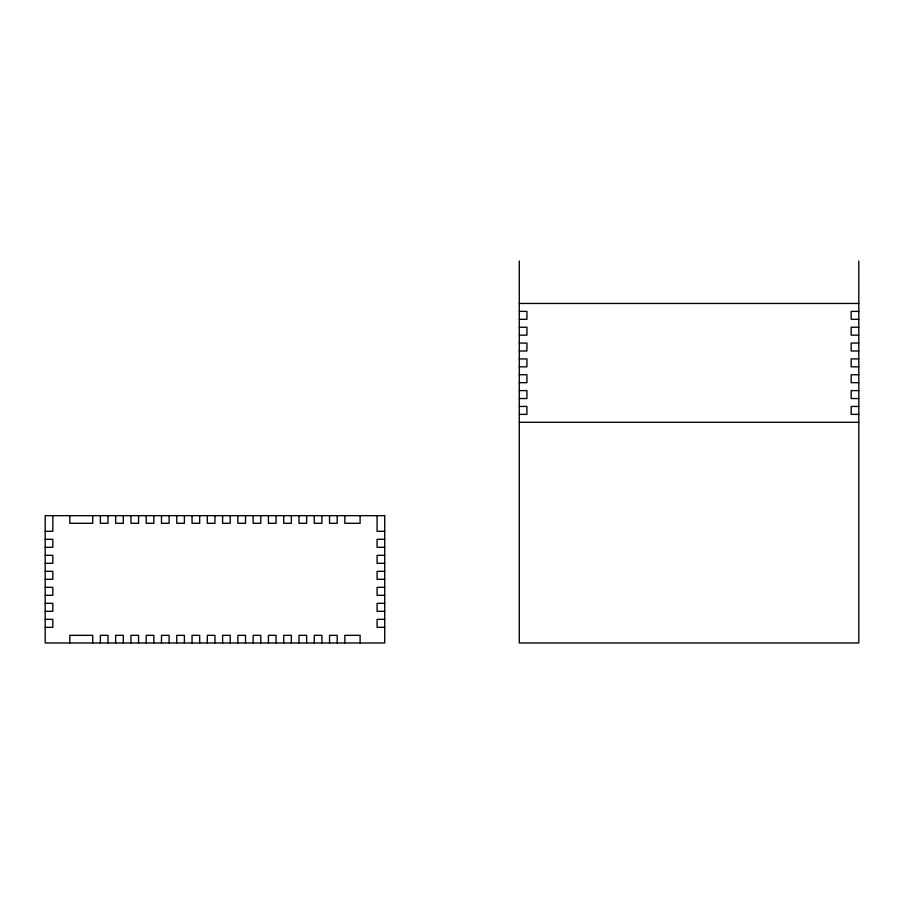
<?xml version="1.0" encoding="UTF-8"?>
<svg xmlns="http://www.w3.org/2000/svg" width="904" height="904" viewBox="0 0 904 904"><rect width="100%" height="100%" fill="white"/><g stroke="black" fill="none" stroke-linecap="round" stroke-linejoin="round"><path stroke-width="1.36" d="M519.28 303.462L858.8 303.462M519.28 311.383L526.919 311.383L526.919 319.304L519.28 319.304M858.8 311.383L851.161 311.383L851.161 319.304L858.8 319.304M519.28 327.225L526.919 327.225L526.919 335.147L519.28 335.147M858.8 327.225L851.161 327.225L851.161 335.147L858.8 335.147M519.28 343.068L526.919 343.068L526.919 350.989L519.28 350.989M858.8 343.068L851.161 343.068L851.161 350.989L858.8 350.989M519.28 358.911L526.919 358.911L526.919 366.832L519.28 366.832M858.8 358.911L851.161 358.911L851.161 366.832L858.8 366.832M519.28 374.753L526.919 374.753L526.919 382.686L519.28 382.686M858.8 374.753L851.161 374.753L851.161 382.686L858.8 382.686M519.28 390.607L526.919 390.607L526.919 398.528L519.28 398.528M858.8 390.607L851.161 390.607L851.161 398.528L858.8 398.528M519.28 406.45L526.919 406.45L526.919 414.371L519.28 414.371M858.8 406.45L851.161 406.45L851.161 414.371L858.8 414.371M519.28 422.292L858.8 422.292M45.2 531.303L52.839 531.303L52.839 515.664M384.72 531.303L377.081 531.303L377.081 515.664M45.2 539.304L52.839 539.304L52.839 547.304L45.2 547.304M384.72 539.304L377.081 539.304L377.081 547.304L384.72 547.304M45.2 555.316L52.839 555.316L52.839 563.316L45.2 563.316M384.72 555.316L377.081 555.316L377.081 563.316L384.72 563.316M45.2 571.317L52.839 571.317L52.839 579.317L45.2 579.317M384.72 571.317L377.081 571.317L377.081 579.317L384.72 579.317M45.2 587.329L52.839 587.329L52.839 595.329L45.2 595.329M384.72 587.329L377.081 587.329L377.081 595.329L384.72 595.329M45.2 603.33L52.839 603.33L52.839 611.33L45.2 611.33M384.72 603.33L377.081 603.33L377.081 611.33L384.72 611.33M45.2 619.342L52.839 619.342L52.839 627.342L45.2 627.342M384.72 619.342L377.081 619.342L377.081 627.342L384.72 627.342M858.8 261.019L858.8 642.981L519.28 642.981L519.28 261.019M360.108 515.664L360.108 523.303L344.831 523.303L344.831 515.664M360.108 642.981L360.108 635.342L344.831 635.342L344.831 642.981M337.192 515.664L337.192 523.303L329.553 523.303L329.553 515.664M337.192 642.981L337.192 635.342L329.553 635.342L329.553 642.981M321.914 515.664L321.914 523.303L314.276 523.303L314.276 515.664M321.914 642.981L321.914 635.342L314.276 635.342L314.276 642.981M306.637 515.664L306.637 523.303L298.998 523.303L298.998 515.664M306.637 642.981L306.637 635.342L298.998 635.342L298.998 642.981M291.359 515.664L291.359 523.303L283.72 523.303L283.72 515.664M291.359 642.981L291.359 635.342L283.72 635.342L283.72 642.981M276.082 515.664L276.082 523.303L268.431 523.303L268.431 515.664M276.082 642.981L276.082 635.342L268.431 635.342L268.431 642.981M260.793 515.664L260.793 523.303L253.154 523.303L253.154 515.664M260.793 642.981L260.793 635.342L253.154 635.342L253.154 642.981M245.515 515.664L245.515 523.303L237.876 523.303L237.876 515.664M245.515 642.981L245.515 635.342L237.876 635.342L237.876 642.981M230.237 515.664L230.237 523.303L222.599 523.303L222.599 515.664M230.237 642.981L230.237 635.342L222.599 635.342L222.599 642.981M214.96 515.664L214.96 523.303L207.321 523.303L207.321 515.664M214.96 642.981L214.96 635.342L207.321 635.342L207.321 642.981M199.682 515.664L199.682 523.303L192.043 523.303L192.043 515.664M199.682 642.981L199.682 635.342L192.043 635.342L192.043 642.981M184.405 515.664L184.405 523.303L176.766 523.303L176.766 515.664M184.405 642.981L184.405 635.342L176.766 635.342L176.766 642.981M169.127 515.664L169.127 523.303L161.488 523.303L161.488 515.664M169.127 642.981L169.127 635.342L161.488 635.342L161.488 642.981M153.849 515.664L153.849 523.303L146.211 523.303L146.211 515.664M153.849 642.981L153.849 635.342L146.211 635.342L146.211 642.981M138.572 515.664L138.572 523.303L130.933 523.303L130.933 515.664M138.572 642.981L138.572 635.342L130.933 635.342L130.933 642.981M123.294 515.664L123.294 523.303L115.655 523.303L115.655 515.664M123.294 642.981L123.294 635.342L115.655 635.342L115.655 642.981M108.017 515.664L108.017 523.303L100.378 523.303L100.378 515.664M108.017 642.981L108.017 635.342L100.378 635.342L100.378 642.981M92.728 515.664L92.728 523.303L69.811 523.303L69.811 515.664M92.728 642.981L92.728 635.342L69.811 635.342L69.811 642.981M384.72 515.664L45.2 515.664L45.2 642.981L384.72 642.981L384.72 515.664"/></g></svg>
